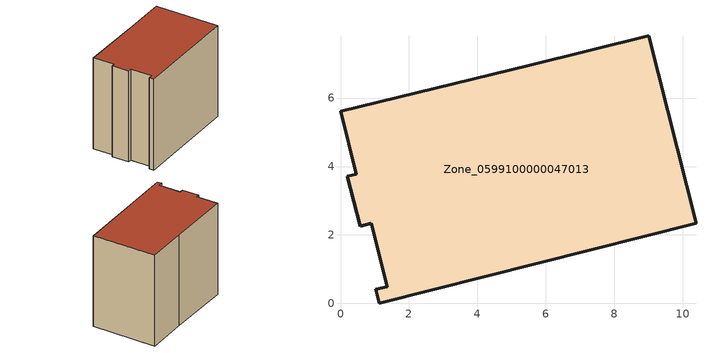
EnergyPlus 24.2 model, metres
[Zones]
Zone_0599100000047013
 floor ground (C_G): 5.53,6.95 9,7.83 10.38,2.34 1.14,0 1.03,0.41 1.36,0.49 0.9,2.34 0.57,2.25 0.2,3.72 0.46,3.78 0,5.62 z0
 wall outside (C_F): 0.46,3.78 0.2,3.72 0.57,2.25 0.9,2.34 1.36,0.49 1.03,0.41 1.14,0 10.38,2.34 9,7.83 5.53,6.95 0,5.62 0.46,3.78 z0:8.3
 roof outside (C_R): 5.53,6.95 0,5.62 0.46,3.78 0.2,3.72 0.57,2.25 0.9,2.34 1.36,0.49 1.03,0.41 1.14,0 10.38,2.34 9,7.83 z8.3
[BUILDING]
Pand.0599100000047013: North Axis=0; Terrain=City; Loads Convergence Tolerance Value=0.04; Temperature Convergence Tolerance Value=0.4; Solar Distribution=FullExterior; Maximum Number of Warmup Days=25; Minimum Number of Warmup Days=1
[Site:Location]
Rotterdam.The.Hague.AP_ZH_NLD Design_Conditions: Latitude=51.96; Longitude=4.45; Time Zone=1; Elevation=-4.5
[SITE:GROUNDTEMPERATURE:BUILDINGSURFACE]
18, 18, 18, 18, 18, 18, 18, 18, 18, 18, 18, 18
[MATERIAL] Thermal Absorptance=0.9; Solar Absorptance=0.7; Visible Absorptance=0.7
Name | Roughness | Thickness | Conductivity | Density | Specific Heat
G.TI.1975-1991 | MediumSmooth | 0.15 | 0.288461 | 540 | 1210
F.TI.1975-1991 | Rough | 0.3 | 0.230769 | 1920 | 840
R.TI.1975-1991 | MediumRough | 0.2 | 0.153846 | 1500 | 1000
[CONSTRUCTION]
C_G: G.TI.1975-1991
C_F: F.TI.1975-1991
C_R: R.TI.1975-1991
[ZONE]
Zone_0599100000047013: Type=1; Multiplier=1; Ceiling Height=Autocalculate; Volume=Autocalculate; Floor Area=autocalculate; Part of Total Floor Area=Yes
[ZONEINFILTRATION:DESIGNFLOWRATE]
Infil_Zone_0599100000047013: Zone or ZoneList or Space or SpaceList=Zone_0599100000047013; Schedule=AlwaysOn; Design Flow Rate Calculation Method=Flow/Area; Flow Rate per Floor Area=0.003; Constant Term Coefficient=1; Temperature Term Coefficient=0; Velocity Term Coefficient=0; Velocity Squared Term Coefficient=0
[HVACTEMPLATE:ZONE:IDEALLOADSAIRSYSTEM]
Zone_0599100000047013: Maximum Heating Supply Air Temperature=50; Minimum Cooling Supply Air Temperature=13; Maximum Heating Supply Air Humidity Ratio=0.0156; Minimum Cooling Supply Air Humidity Ratio=0.0077; Heating Limit=NoLimit; Cooling Limit=NoLimit; Dehumidification Control Type=ConstantSensibleHeatRatio; Cooling Sensible Heat Ratio=0.7; Dehumidification Setpoint=60; Humidification Control Type=None; Humidification Setpoint=30; Outdoor Air Method=None; Outdoor Air Flow Rate per Person=0.00944; Outdoor Air Flow Rate per Zone Floor Area=0; Outdoor Air Flow Rate per Zone=0; Demand Controlled Ventilation Type=None; Outdoor Air Economizer Type=NoEconomizer; Heat Recovery Type=None; Sensible Heat Recovery Effectiveness=0.7; Latent Heat Recovery Effectiveness=0.65
[ZONECONTROL:THERMOSTAT]
ThermostatControl_Zone_0599100000047013: Zone or ZoneList=Zone_0599100000047013; Control Type Schedule=DualSetpointControlType; Control 1=Thermostat_Zone_0599100000047013; Temperature Difference Between Cutout And Setpoint=0
[THERMOSTATSETPOINT:DUALSETPOINT]
Thermostat_Zone_0599100000047013: Heating Setpoint Temperature Schedule=HeatingSetpoint_Zone_0599100000047013; Cooling Setpoint Temperature Schedule=CoolingSetpoint_Zone_0599100000047013
[SCHEDULE:COMPACT]
HeatingSetpoint_Zone_0599100000047013: Through: 12/31, For: AllDays, Until: 24:00, 21
CoolingSetpoint_Zone_0599100000047013: Through: 12/31, For: AllDays, Until: 24:00, 24
DualSetpointControlType: Through: 12/31, For: AllDays, Until: 24:00, 4
AlwaysOn: Through: 12/31, For: AllDays, Until: 24:00, 1
